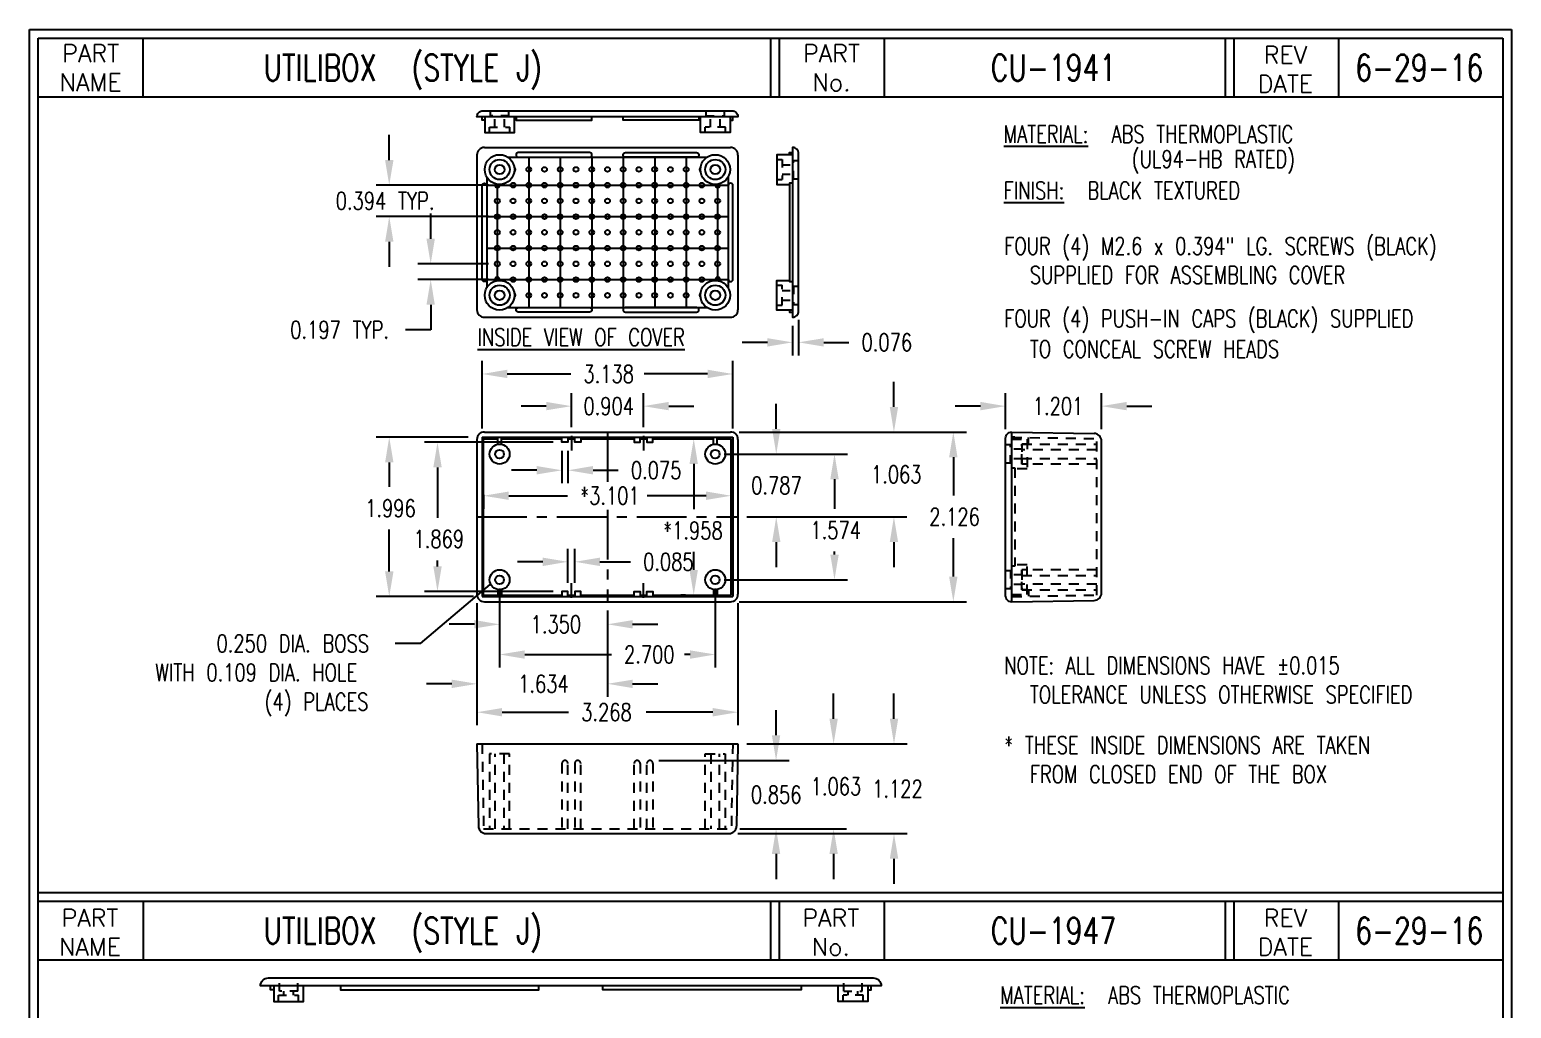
# Model space of a CAD drawing. Extents: x 0 to 18.6, y 0 to 27.4.
# Drawn here: x 0 to 18.55, y 15.15 to 27.41 of the extents above; entities that cross this region are included whole.
import ezdxf
from ezdxf.enums import TextEntityAlignment as Align

# ---------------------------------------------------------------- set-up
doc = ezdxf.new("R2010")
doc.units = 0
doc.header["$LTSCALE"] = 0.5
for name, pattern in [('CENTER', [2, 1.25, -0.25, 0.25, -0.25]), ('HIDDEN', [0.375, 0.25, -0.125]), ('HIDDEN2', [0.1875, 0.125, -0.0625])]:
    doc.linetypes.add(name, pattern=pattern)
doc.layers.get('0').update_dxf_attribs({"linetype": 'CONTINUOUS'})
doc.layers.get('DEFPOINTS').update_dxf_attribs({"linetype": 'CONTINUOUS'})
for name, color, linetype in [('CENTER', 7, 'CENTER'), ('DIM', 7, 'CONTINUOUS'), ('HIDDEN', 7, 'HIDDEN'), ('OBJECT', 7, 'CONTINUOUS'), ('TEXT', 7, 'CONTINUOUS'), ('TITLE', 7, 'CONTINUOUS')]:
    doc.layers.add(name, color=color, linetype=linetype)
doc.styles.get("Standard").update_dxf_attribs({"font": 'txt.shx', "width": 0.75})
doc.styles.add('TXT', font='TXT.shx', dxfattribs={"width": 0.75})
doc.dimstyles.get("Standard").update_dxf_attribs({"dimtxt": 2.5, "dimasz": 2.5, "dimexe": 1.25, "dimexo": 0.625, "dimtad": 1, "dimcen": 2.5, "dimazin": 3, "dimtfac": 1, "dimtmove": 0, "dimatfit": 3})

# ---------------------------------------------------------------- blocks, each defined once
blk = doc.blocks.new('HB')
at = {"layer": 'TITLE'}
for p, q in [((0, 0), (0, 15.66)), ((0, 15.66), (10.6, 15.66)), ((0.062, 15.598), (10.538, 15.598)), ((0.062, 0.062), (0.062, 15.598)), ((0.812, 15.18), (0.812, 15.598)), ((5.3, 15.598), (5.3, 15.18)), ((5.362, 15.598), (5.362, 15.18)), ((6.112, 15.598), (6.112, 15.18)), ((10.538, 15.598), (10.538, 0.062)), ((10.6, 15.66), (10.6, 0)), ((0.062, 15.18), (10.538, 15.18))]:
    blk.add_line(p, q, dxfattribs=at)
at = {"layer": 'TEXT', "style": 'TXT'}
for s, p in [('PART', (0.437, 15.428)), ('PART', (5.737, 15.428)), ('NAME', (0.437, 15.22)), ('No.', (5.737, 15.22))]:
    blk.add_text(s, height=0.125, dxfattribs=at).set_placement(p, align=Align.CENTER)
blk = doc.blocks.new('*D73')
at = {"layer": 'DEFPOINTS', "color": 0}
for p in [(7.766, 18.253), (9.345, 18.253), (8.784, 17.397)]:
    blk.add_point(p, dxfattribs=at)
at = {"layer": 'DIM', "color": 0}
for p, q in [((9.345, 18.568), (9.345, 18.883)), ((7.875, 18.253), (9.508, 18.253)), ((8.893, 17.397), (9.508, 17.397)), ((9.345, 17.082), (9.345, 16.767))]:
    blk.add_line(p, q, dxfattribs=at)
for points in [[(9.292, 18.568), (9.397, 18.568), (9.345, 18.253)], [(9.292, 17.082), (9.397, 17.082), (9.345, 17.397)]]:
    blk.add_solid(points, dxfattribs=at)
at = {"layer": 'OBJECT', "color": 0, "style": 'TXT', "width": 0.75}
blk.add_text('0.856', height=0.2188, dxfattribs=at).set_placement((9.03, 17.715))
blk = doc.blocks.new('*D74')
at = {"layer": 'DEFPOINTS', "color": 0}
for p in [(8.868, 18.46), (10.065, 18.46), (8.784, 17.397)]:
    blk.add_point(p, dxfattribs=at)
at = {"layer": 'DIM', "color": 0}
for p, q in [((10.065, 18.775), (10.065, 19.09)), ((8.977, 18.46), (10.228, 18.46)), ((8.893, 17.397), (10.228, 17.397)), ((10.065, 17.082), (10.065, 16.767))]:
    blk.add_line(p, q, dxfattribs=at)
for points in [[(10.013, 18.775), (10.118, 18.775), (10.065, 18.46)], [(10.013, 17.082), (10.118, 17.082), (10.065, 17.397)]]:
    blk.add_solid(points, dxfattribs=at)
at = {"layer": 'OBJECT', "color": 0, "style": 'TXT', "width": 0.75}
blk.add_text('1.063', height=0.2188, dxfattribs=at).set_placement((9.778, 17.819))
blk = doc.blocks.new('*D75')
at = {"layer": 'DEFPOINTS', "color": 0}
for p in [(8.868, 18.46), (10.821, 18.46), (8.756, 17.338)]:
    blk.add_point(p, dxfattribs=at)
at = {"layer": 'DIM', "color": 0}
for p, q in [((10.821, 18.775), (10.821, 19.09)), ((8.977, 18.46), (10.984, 18.46)), ((8.865, 17.338), (10.984, 17.338)), ((10.821, 17.023), (10.821, 16.708))]:
    blk.add_line(p, q, dxfattribs=at)
for points in [[(10.769, 18.775), (10.874, 18.775), (10.821, 18.46)], [(10.769, 17.023), (10.874, 17.023), (10.821, 17.338)]]:
    blk.add_solid(points, dxfattribs=at)
at = {"layer": 'OBJECT', "color": 0, "style": 'TXT', "width": 0.75}
blk.add_text('1.122', height=0.2188, dxfattribs=at).set_placement((10.548, 17.789))
blk = doc.blocks.new('*D76')
at = {"layer": 'DEFPOINTS', "color": 0}
for p in [(5.884, 20.516), (7.234, 20.24), (5.884, 19.958)]:
    blk.add_point(p, dxfattribs=at)
at = {"layer": 'DIM', "color": 0}
for p, q in [((5.884, 20.407), (5.884, 19.795)), ((7.234, 20.131), (7.234, 19.795)), ((5.569, 19.958), (5.254, 19.958)), ((7.549, 19.958), (7.864, 19.958))]:
    blk.add_line(p, q, dxfattribs=at)
for points in [[(5.569, 20.011), (5.569, 19.906), (5.884, 19.958)], [(7.549, 20.011), (7.549, 19.906), (7.234, 19.958)]]:
    blk.add_solid(points, dxfattribs=at)
at = {"layer": 'OBJECT', "color": 0, "style": 'TXT', "width": 0.75}
blk.add_text('1.350', height=0.2188, dxfattribs=at).set_placement((6.272, 19.849))
blk = doc.blocks.new('*D77')
at = {"layer": 'DEFPOINTS', "color": 0}
for p in [(5.884, 20.516), (8.584, 20.516), (8.584, 19.58)]:
    blk.add_point(p, dxfattribs=at)
at = {"layer": 'DIM', "color": 0}
for p, q in [((5.884, 20.407), (5.884, 19.417)), ((8.584, 20.407), (8.584, 19.417)), ((6.199, 19.58), (7.283, 19.58)), ((8.269, 19.58), (8.2, 19.58))]:
    blk.add_line(p, q, dxfattribs=at)
for points in [[(6.199, 19.632), (6.199, 19.527), (5.884, 19.58)], [(8.269, 19.632), (8.269, 19.527), (8.584, 19.58)]]:
    blk.add_solid(points, dxfattribs=at)
at = {"layer": 'OBJECT', "color": 0, "style": 'TXT', "width": 0.75}
blk.add_text('2.700', height=0.2188, dxfattribs=at).set_placement((7.441, 19.47))
blk = doc.blocks.new('*D78')
at = {"layer": 'DEFPOINTS', "color": 0}
for p in [(5.6, 20.334), (7.234, 20.24), (5.6, 19.213)]:
    blk.add_point(p, dxfattribs=at)
at = {"layer": 'DIM', "color": 0}
for p, q in [((5.6, 20.225), (5.6, 19.05)), ((7.234, 20.131), (7.234, 19.05)), ((5.285, 19.213), (4.97, 19.213)), ((7.549, 19.213), (7.864, 19.213))]:
    blk.add_line(p, q, dxfattribs=at)
for points in [[(5.285, 19.265), (5.285, 19.16), (5.6, 19.213)], [(7.549, 19.265), (7.549, 19.16), (7.234, 19.213)]]:
    blk.add_solid(points, dxfattribs=at)
at = {"layer": 'OBJECT', "color": 0, "style": 'TXT', "width": 0.75}
blk.add_text('1.634', height=0.2188, dxfattribs=at).set_placement((6.116, 19.103))
blk = doc.blocks.new('*D79')
at = {"layer": 'DEFPOINTS', "color": 0}
for p in [(5.6, 20.334), (8.868, 20.334), (8.868, 18.857)]:
    blk.add_point(p, dxfattribs=at)
at = {"layer": 'DIM', "color": 0}
for p, q in [((5.6, 20.225), (5.6, 18.694)), ((8.868, 20.225), (8.868, 18.694)), ((5.915, 18.857), (6.748, 18.857)), ((8.553, 18.857), (7.719, 18.857))]:
    blk.add_line(p, q, dxfattribs=at)
for points in [[(5.915, 18.91), (5.915, 18.805), (5.6, 18.857)], [(8.553, 18.91), (8.553, 18.805), (8.868, 18.857)]]:
    blk.add_solid(points, dxfattribs=at)
at = {"layer": 'OBJECT', "color": 0, "style": 'TXT', "width": 0.75}
blk.add_text('3.268', height=0.2188, dxfattribs=at).set_placement((6.905, 18.748))
blk = doc.blocks.new('*D80')
at = {"layer": 'DEFPOINTS', "color": 0}
for p in [(8.584, 22.09), (9.347, 22.09), (8.868, 21.303)]:
    blk.add_point(p, dxfattribs=at)
at = {"layer": 'DIM', "color": 0}
for p, q in [((9.347, 22.405), (9.347, 22.72)), ((8.693, 22.09), (9.51, 22.09)), ((8.977, 21.303), (9.51, 21.303)), ((9.347, 20.988), (9.347, 20.673))]:
    blk.add_line(p, q, dxfattribs=at)
for points in [[(9.295, 22.405), (9.4, 22.405), (9.347, 22.09)], [(9.295, 20.988), (9.4, 20.988), (9.347, 21.303)]]:
    blk.add_solid(points, dxfattribs=at)
at = {"layer": 'OBJECT', "color": 0, "style": 'TXT', "width": 0.75}
blk.add_text('0.787', height=0.2188, dxfattribs=at).set_placement((9.033, 21.588))
blk = doc.blocks.new('*D81')
at = {"layer": 'DEFPOINTS', "color": 0}
for p in [(8.584, 22.09), (8.584, 20.516), (10.076, 20.516)]:
    blk.add_point(p, dxfattribs=at)
at = {"layer": 'DIM', "color": 0}
for p, q in [((8.693, 22.09), (10.239, 22.09)), ((10.076, 21.775), (10.076, 21.404)), ((10.076, 20.831), (10.076, 20.87)), ((8.693, 20.516), (10.239, 20.516))]:
    blk.add_line(p, q, dxfattribs=at)
for points in [[(10.024, 21.775), (10.129, 21.775), (10.076, 22.09)], [(10.024, 20.831), (10.129, 20.831), (10.076, 20.516)]]:
    blk.add_solid(points, dxfattribs=at)
at = {"layer": 'OBJECT', "color": 0, "style": 'TXT', "width": 0.75}
blk.add_text('1.574', height=0.2188, dxfattribs=at).set_placement((9.775, 21.028))
blk = doc.blocks.new('*D82')
at = {"layer": 'DEFPOINTS', "color": 0}
for p in [(8.774, 22.366), (10.82, 22.366), (8.868, 21.303)]:
    blk.add_point(p, dxfattribs=at)
at = {"layer": 'DIM', "color": 0}
for p, q in [((10.82, 22.681), (10.82, 22.996)), ((8.883, 22.366), (10.983, 22.366)), ((8.977, 21.303), (10.983, 21.303)), ((10.82, 20.988), (10.82, 20.673))]:
    blk.add_line(p, q, dxfattribs=at)
for points in [[(10.768, 22.681), (10.873, 22.681), (10.82, 22.366)], [(10.768, 20.988), (10.873, 20.988), (10.82, 21.303)]]:
    blk.add_solid(points, dxfattribs=at)
at = {"layer": 'OBJECT', "color": 0, "style": 'TXT', "width": 0.75}
blk.add_text('1.063', height=0.2188, dxfattribs=at).set_placement((10.533, 21.726))
blk = doc.blocks.new('*D83')
at = {"layer": 'DEFPOINTS', "color": 0}
for p in [(8.774, 22.366), (11.564, 22.366), (8.774, 20.24)]:
    blk.add_point(p, dxfattribs=at)
at = {"layer": 'DIM', "color": 0}
for p, q in [((8.883, 22.366), (11.727, 22.366)), ((11.564, 22.051), (11.564, 21.57)), ((11.564, 20.555), (11.564, 21.037)), ((8.883, 20.24), (11.727, 20.24))]:
    blk.add_line(p, q, dxfattribs=at)
for points in [[(11.511, 22.051), (11.616, 22.051), (11.564, 22.366)], [(11.511, 20.555), (11.616, 20.555), (11.564, 20.24)]]:
    blk.add_solid(points, dxfattribs=at)
at = {"layer": 'OBJECT', "color": 0, "style": 'TXT', "width": 0.75}
blk.add_text('2.126', height=0.2188, dxfattribs=at).set_placement((11.263, 21.194))
blk = doc.blocks.new('*D84')
at = {"layer": 'DEFPOINTS', "color": 0}
for p in [(6.664, 22.238), (5.106, 20.369), (6.664, 20.369)]:
    blk.add_point(p, dxfattribs=at)
at = {"layer": 'DIM', "color": 0}
for p, q in [((6.555, 22.238), (4.944, 22.238)), ((5.106, 21.923), (5.106, 21.293)), ((5.106, 20.684), (5.106, 20.759)), ((6.555, 20.369), (4.944, 20.369))]:
    blk.add_line(p, q, dxfattribs=at)
for points in [[(5.054, 21.923), (5.159, 21.923), (5.106, 22.238)], [(5.054, 20.684), (5.159, 20.684), (5.106, 20.369)]]:
    blk.add_solid(points, dxfattribs=at)
at = {"layer": 'OBJECT', "color": 0, "style": 'TXT', "width": 0.75}
blk.add_text('1.869', height=0.2188, dxfattribs=at).set_placement((4.806, 20.917))
blk = doc.blocks.new('*D85')
at = {"layer": 'DEFPOINTS', "color": 0}
for p in [(5.6, 22.301), (4.502, 20.305), (5.665, 20.305)]:
    blk.add_point(p, dxfattribs=at)
at = {"layer": 'DIM', "color": 0}
for p, q in [((5.49, 22.301), (4.339, 22.301)), ((4.502, 21.986), (4.502, 21.679)), ((4.502, 20.62), (4.502, 21.145)), ((5.555, 20.305), (4.339, 20.305))]:
    blk.add_line(p, q, dxfattribs=at)
for points in [[(4.45, 21.986), (4.555, 21.986), (4.502, 22.301)], [(4.45, 20.62), (4.555, 20.62), (4.502, 20.305)]]:
    blk.add_solid(points, dxfattribs=at)
at = {"layer": 'OBJECT', "color": 0, "style": 'TXT', "width": 0.75}
blk.add_text('1.996', height=0.2188, dxfattribs=at).set_placement((4.201, 21.302))
blk = doc.blocks.new('*D86')
at = {"layer": 'DEFPOINTS', "color": 0}
for p in [(5.855, 25.457), (4.502, 25.063), (5.855, 25.063)]:
    blk.add_point(p, dxfattribs=at)
at = {"layer": 'DIM', "color": 0}
for p, q in [((4.502, 25.772), (4.502, 26.087)), ((5.745, 25.457), (4.339, 25.457)), ((5.745, 25.063), (4.339, 25.063)), ((4.502, 24.748), (4.502, 24.433))]:
    blk.add_line(p, q, dxfattribs=at)
for points in [[(4.45, 25.772), (4.555, 25.772), (4.502, 25.457)], [(4.45, 24.748), (4.555, 24.748), (4.502, 25.063)]]:
    blk.add_solid(points, dxfattribs=at)
at = {"layer": 'OBJECT', "color": 0, "style": 'TXT', "width": 0.75}
blk.add_text('0.394 TYP.', height=0.2188, dxfattribs=at).set_placement((3.832, 25.151))
blk = doc.blocks.new('*D87')
at = {"layer": 'DEFPOINTS', "color": 0}
for p in [(6.782, 22.69), (6.782, 22.318), (7.686, 22.318)]:
    blk.add_point(p, dxfattribs=at)
at = {"layer": 'DIM', "color": 0}
for p, q in [((6.782, 22.427), (6.782, 22.853)), ((7.686, 22.427), (7.686, 22.853)), ((6.467, 22.69), (6.152, 22.69)), ((8.001, 22.69), (8.316, 22.69))]:
    blk.add_line(p, q, dxfattribs=at)
for points in [[(6.467, 22.743), (6.467, 22.638), (6.782, 22.69)], [(8.001, 22.743), (8.001, 22.638), (7.686, 22.69)]]:
    blk.add_solid(points, dxfattribs=at)
at = {"layer": 'OBJECT', "color": 0, "style": 'TXT', "width": 0.75}
blk.add_text('0.904', height=0.2188, dxfattribs=at).set_placement((6.933, 22.581))
blk = doc.blocks.new('*D88')
at = {"layer": 'DEFPOINTS', "color": 0}
for p in [(5.855, 24.472), (5.021, 24.275), (5.855, 24.275)]:
    blk.add_point(p, dxfattribs=at)
at = {"layer": 'DIM', "color": 0}
for p, q in [((5.021, 24.787), (5.021, 25.102)), ((5.745, 24.472), (4.858, 24.472)), ((5.745, 24.275), (4.858, 24.275)), ((5.021, 23.96), (5.021, 23.645)), ((5.021, 23.645), (4.706, 23.645))]:
    blk.add_line(p, q, dxfattribs=at)
for points in [[(4.968, 24.787), (5.073, 24.787), (5.021, 24.472)], [(4.968, 23.96), (5.073, 23.96), (5.021, 24.275)]]:
    blk.add_solid(points, dxfattribs=at)
at = {"layer": 'OBJECT', "color": 0, "style": 'TXT', "width": 0.75}
blk.add_text('0.197 TYP.', height=0.2188, dxfattribs=at).set_placement((3.263, 23.536))
blk = doc.blocks.new('*D89')
at = {"layer": 'DEFPOINTS', "color": 0}
for p in [(9.551, 23.803), (9.627, 23.879), (9.627, 23.489)]:
    blk.add_point(p, dxfattribs=at)
at = {"layer": 'DIM', "color": 0}
for p, q in [((9.627, 23.77), (9.627, 23.326)), ((9.551, 23.694), (9.551, 23.326)), ((9.236, 23.489), (8.921, 23.489)), ((9.942, 23.489), (10.257, 23.489))]:
    blk.add_line(p, q, dxfattribs=at)
for points in [[(9.236, 23.541), (9.236, 23.436), (9.551, 23.489)], [(9.942, 23.541), (9.942, 23.436), (9.627, 23.489)]]:
    blk.add_solid(points, dxfattribs=at)
at = {"layer": 'OBJECT', "color": 0, "style": 'TXT', "width": 0.75}
blk.add_text('0.076', height=0.2188, dxfattribs=at).set_placement((10.415, 23.379))
blk = doc.blocks.new('*U51')
at = {"layer": 'OBJECT', "style": 'TXT', "width": 0.75}
for s, height, p in [('0.250 DIA. BOSS', 0.21875, (2.34, 19.609)), ('WITH 0.109 DIA. HOLE', 0.21875, (1.574, 19.245)), ('(4) PLACES', 0.2188, (2.942, 18.88))]:
    blk.add_text(s, height=height, dxfattribs=at).set_placement(p)
blk = doc.blocks.new('*D90')
at = {"layer": 'DEFPOINTS', "color": 0}
for p in [(6.824, 20.741), (6.739, 20.369), (6.824, 20.369)]:
    blk.add_point(p, dxfattribs=at)
at = {"layer": 'DIM', "color": 0}
for p, q in [((6.739, 20.478), (6.739, 20.903)), ((6.824, 20.478), (6.824, 20.903)), ((6.424, 20.741), (6.109, 20.741)), ((7.139, 20.741), (7.522, 20.741))]:
    blk.add_line(p, q, dxfattribs=at)
for points in [[(6.424, 20.793), (6.424, 20.688), (6.739, 20.741)], [(7.139, 20.793), (7.139, 20.688), (6.824, 20.741)]]:
    blk.add_solid(points, dxfattribs=at)
at = {"layer": 'OBJECT', "color": 0, "style": 'TXT', "width": 0.75}
blk.add_text('0.085', height=0.2188, dxfattribs=at).set_placement((7.68, 20.631))
blk = doc.blocks.new('*D91')
at = {"layer": 'DEFPOINTS', "color": 0}
for p in [(6.664, 22.238), (6.739, 22.238), (6.739, 21.887)]:
    blk.add_point(p, dxfattribs=at)
at = {"layer": 'DIM', "color": 0}
for p, q in [((6.664, 22.129), (6.664, 21.725)), ((6.739, 22.129), (6.739, 21.725)), ((6.349, 21.887), (6.034, 21.887)), ((7.054, 21.887), (7.369, 21.887))]:
    blk.add_line(p, q, dxfattribs=at)
for points in [[(6.349, 21.94), (6.349, 21.835), (6.664, 21.887)], [(7.054, 21.94), (7.054, 21.835), (6.739, 21.887)]]:
    blk.add_solid(points, dxfattribs=at)
at = {"layer": 'OBJECT', "color": 0, "style": 'TXT', "width": 0.75}
blk.add_text('0.075', height=0.2188, dxfattribs=at).set_placement((7.527, 21.778))
blk = doc.blocks.new('*D94')
at = {"layer": 'DEFPOINTS', "color": 0}
for p in [(8.803, 23.093), (5.665, 22.301), (8.803, 22.301)]:
    blk.add_point(p, dxfattribs=at)
at = {"layer": 'DIM', "color": 0}
for p, q in [((5.665, 22.411), (5.665, 23.256)), ((8.803, 22.411), (8.803, 23.256)), ((5.98, 23.093), (6.775, 23.093)), ((8.488, 23.093), (7.692, 23.093))]:
    blk.add_line(p, q, dxfattribs=at)
for points in [[(5.98, 23.146), (5.98, 23.041), (5.665, 23.093)], [(8.488, 23.146), (8.488, 23.041), (8.803, 23.093)]]:
    blk.add_solid(points, dxfattribs=at)
at = {"layer": 'OBJECT', "color": 0, "style": 'TXT', "width": 0.75}
blk.add_text('3.138', height=0.2188, dxfattribs=at).set_placement((6.933, 22.984))
blk = doc.blocks.new('*D96')
at = {"layer": 'DEFPOINTS', "color": 0}
for p in [(8.318, 22.282), (8.314, 20.324), (8.318, 20.324)]:
    blk.add_point(p, dxfattribs=at)
at = {"layer": 'DIM', "color": 0}
for p, q in [((8.209, 22.282), (8.151, 22.282)), ((8.314, 21.967), (8.314, 21.4)), ((8.314, 20.639), (8.314, 20.867)), ((8.209, 20.324), (8.151, 20.324))]:
    blk.add_line(p, q, dxfattribs=at)
for points in [[(8.261, 21.967), (8.366, 21.967), (8.314, 22.282)], [(8.261, 20.639), (8.366, 20.639), (8.314, 20.324)]]:
    blk.add_solid(points, dxfattribs=at)
at = {"layer": 'OBJECT', "color": 0, "style": 'TXT', "width": 0.75}
blk.add_text('*1.958', height=0.2188, dxfattribs=at).set_placement((7.931, 21.024))
blk = doc.blocks.new('*D97')
at = {"layer": 'DEFPOINTS', "color": 0}
for p in [(5.683, 21.687), (8.784, 21.687), (8.784, 21.568)]:
    blk.add_point(p, dxfattribs=at)
at = {"layer": 'DIM', "color": 0}
for p, q in [((5.683, 21.578), (5.683, 21.405)), ((5.998, 21.568), (6.734, 21.568)), ((8.469, 21.568), (7.733, 21.568)), ((8.784, 21.578), (8.784, 21.405))]:
    blk.add_line(p, q, dxfattribs=at)
for points in [[(5.998, 21.621), (5.998, 21.516), (5.683, 21.568)], [(8.469, 21.621), (8.469, 21.516), (8.784, 21.568)]]:
    blk.add_solid(points, dxfattribs=at)
at = {"layer": 'OBJECT', "color": 0, "style": 'TXT', "width": 0.75}
blk.add_text('*3.101', height=0.2188, dxfattribs=at).set_placement((6.892, 21.459))
blk = doc.blocks.new('*D100')
at = {"layer": 'DEFPOINTS', "color": 0}
for p in [(13.419, 22.69), (12.218, 22.29), (13.419, 22.29)]:
    blk.add_point(p, dxfattribs=at)
at = {"layer": 'DIM', "color": 0}
for p, q in [((12.218, 22.4), (12.218, 22.853)), ((13.419, 22.4), (13.419, 22.853)), ((11.903, 22.69), (11.588, 22.69)), ((13.734, 22.69), (14.049, 22.69))]:
    blk.add_line(p, q, dxfattribs=at)
for points in [[(11.903, 22.743), (11.903, 22.638), (12.218, 22.69)], [(13.734, 22.743), (13.734, 22.638), (13.419, 22.69)]]:
    blk.add_solid(points, dxfattribs=at)
at = {"layer": 'OBJECT', "color": 0, "style": 'TXT', "width": 0.75}
blk.add_text('1.201', height=0.2188, dxfattribs=at).set_placement((12.559, 22.581))

msp = doc.modelspace()

# ---------------------------------------------------------------- linework, layer by layer
msp.add_polyline3d([(5.76, 20.456, 0), (4.891, 19.719, 0), (4.576, 19.719, 0)])
at = {"layer": 'CENTER'}
for p, q in [((6.782, 22.318), (6.782, 22.133)), ((7.234, 22.366), (7.234, 21.734)), ((7.686, 22.318), (7.686, 22.133)), ((7.234, 21.393), (7.234, 20.24)), ((5.6, 21.303), (8.868, 21.303)), ((6.782, 20.289), (6.782, 20.474)), ((7.686, 20.289), (7.686, 20.474))]:
    msp.add_line(p, q, dxfattribs=at)
at = {"layer": 'HIDDEN', "linetype": 'HIDDEN2'}
for p, q in [((5.769, 26.327), (5.769, 26.389)), ((5.999, 26.327), (5.999, 26.389)), ((8.469, 26.327), (8.469, 26.389)), ((8.699, 26.327), (8.699, 26.389)), ((5.758, 26.185), (6.01, 26.185)), ((5.758, 26.118), (5.758, 26.185)), ((5.999, 26.327), (5.769, 26.327)), ((5.824, 26.185), (5.824, 26.327)), ((5.944, 26.185), (5.944, 26.327)), ((6.01, 26.118), (6.01, 26.185)), ((8.458, 26.118), (8.458, 26.185)), ((8.71, 26.185), (8.458, 26.185)), ((8.469, 26.327), (8.699, 26.327)), ((8.524, 26.185), (8.524, 26.327)), ((8.644, 26.185), (8.644, 26.327)), ((8.71, 26.118), (8.71, 26.185)), ((9.356, 25.779), (9.423, 25.779)), ((9.423, 25.779), (9.423, 25.527)), ((9.423, 25.713), (9.565, 25.713)), ((9.565, 25.768), (9.627, 25.768)), ((9.565, 25.538), (9.565, 25.768)), ((9.356, 25.527), (9.423, 25.527)), ((9.423, 25.593), (9.565, 25.593)), ((9.565, 25.538), (9.627, 25.538)), ((9.356, 24.205), (9.423, 24.205)), ((9.423, 23.953), (9.423, 24.205)), ((9.423, 24.139), (9.565, 24.139)), ((9.565, 24.194), (9.565, 23.964)), ((9.565, 24.194), (9.627, 24.194)), ((9.356, 23.953), (9.423, 23.953)), ((9.423, 24.019), (9.565, 24.019)), ((9.565, 23.964), (9.627, 23.964)), ((12.28, 22.205), (12.218, 22.205)), ((12.28, 21.975), (12.28, 22.205)), ((12.422, 22.15), (12.28, 22.15)), ((12.422, 22.216), (12.422, 21.964)), ((12.489, 22.216), (12.422, 22.216)), ((12.28, 21.975), (12.218, 21.975)), ((12.422, 22.03), (12.28, 22.03)), ((12.489, 21.964), (12.422, 21.964)), ((12.218, 20.631), (12.28, 20.631)), ((12.28, 20.631), (12.28, 20.401)), ((12.422, 20.39), (12.422, 20.642)), ((12.489, 20.642), (12.422, 20.642)), ((12.422, 20.576), (12.28, 20.576)), ((12.422, 20.456), (12.28, 20.456)), ((12.28, 20.401), (12.218, 20.401)), ((12.489, 20.39), (12.422, 20.39)), ((3.127, 15.365), (3.127, 15.53)), ((3.357, 15.365), (3.357, 15.53)), ((10.194, 15.365), (10.194, 15.53)), ((10.424, 15.365), (10.424, 15.53)), ((3.116, 15.315), (3.368, 15.315)), ((3.116, 15.235), (3.116, 15.315)), ((3.357, 15.365), (3.127, 15.365)), ((3.182, 15.315), (3.182, 15.365)), ((3.302, 15.315), (3.302, 15.365)), ((3.368, 15.235), (3.368, 15.315)), ((10.435, 15.315), (10.183, 15.315)), ((10.183, 15.235), (10.183, 15.315)), ((10.194, 15.365), (10.424, 15.365)), ((10.249, 15.315), (10.249, 15.365)), ((10.369, 15.315), (10.369, 15.365)), ((10.435, 15.235), (10.435, 15.315))]:
    msp.add_line(p, q, dxfattribs=at)
at = {"layer": 'HIDDEN'}
for p, q in [((12.297, 22.301), (13.36, 22.283)), ((12.507, 22.215), (12.507, 22.298)), ((13.36, 20.324), (13.36, 22.283)), ((13.36, 22.145), (12.422, 22.145)), ((12.422, 22.036), (13.36, 22.036)), ((12.422, 20.571), (13.36, 20.571)), ((13.36, 20.462), (12.422, 20.462)), ((12.297, 20.305), (13.36, 20.324)), ((12.507, 20.391), (12.507, 20.309)), ((5.665, 18.46), (5.683, 17.397)), ((8.803, 18.46), (8.784, 17.397)), ((5.829, 17.397), (5.829, 18.335)), ((5.938, 18.335), (5.938, 17.397)), ((8.529, 18.335), (8.529, 17.397)), ((8.638, 17.397), (8.638, 18.335)), ((5.683, 17.397), (8.784, 17.397))]:
    msp.add_line(p, q, dxfattribs=at)
for points in [[(12.334, 22.276), (12.334, 22.302), (12.294, 22.302)], [(12.294, 22.276), (12.489, 22.276), (12.489, 21.904), (12.334, 21.904)], [(13.36, 21.965), (12.422, 21.965), (12.422, 22.215), (13.36, 22.215)], [(12.294, 21.919), (12.334, 21.919), (12.334, 20.687), (12.294, 20.687)], [(12.294, 20.33), (12.489, 20.33), (12.489, 20.702), (12.334, 20.702)], [(13.36, 20.641), (12.422, 20.641), (12.422, 20.391), (13.36, 20.391)], [(12.334, 20.33), (12.334, 20.304), (12.294, 20.304)], [(6.009, 17.397), (6.009, 18.335), (5.759, 18.335), (5.759, 17.397)], [(8.459, 17.397), (8.459, 18.335), (8.709, 18.335), (8.709, 17.397)]]:
    msp.add_lwpolyline(points, dxfattribs=at)
for points in [[(6.739, 17.397), (6.739, 18.215, 1), (6.664, 18.215), (6.664, 17.397)], [(6.899, 17.397), (6.899, 18.215, 1), (6.824, 18.215), (6.824, 17.397)], [(7.568, 17.397), (7.568, 18.215, -1), (7.643, 18.215), (7.643, 17.397)], [(7.728, 17.397), (7.728, 18.215, -1), (7.803, 18.215), (7.803, 17.397)]]:
    msp.add_lwpolyline(points, format="xyb", dxfattribs=at)
at = {"layer": 'OBJECT'}
for p, q in [((5.6, 25.835), (5.6, 23.897)), ((5.694, 25.929), (8.774, 25.929)), ((5.988, 25.807), (8.479, 25.807)), ((6.249, 25.807), (6.249, 23.925)), ((6.643, 25.807), (6.643, 23.925)), ((7.037, 25.807), (7.037, 23.925)), ((7.431, 25.807), (7.431, 23.925)), ((7.825, 25.807), (7.825, 23.925)), ((8.219, 25.807), (8.219, 23.925)), ((8.868, 25.835), (8.868, 23.897)), ((5.722, 25.562), (5.722, 24.17)), ((5.722, 25.457), (8.746, 25.457)), ((5.855, 25.469), (5.855, 24.263)), ((8.613, 25.469), (8.613, 24.263)), ((8.746, 25.562), (8.746, 24.17)), ((5.722, 25.063), (8.746, 25.063)), ((5.722, 24.669), (8.746, 24.669)), ((5.722, 24.275), (8.746, 24.275)), ((5.694, 23.803), (8.774, 23.803)), ((5.988, 23.925), (8.479, 23.925)), ((5.6, 22.272), (5.6, 20.334)), ((5.665, 22.301), (5.665, 20.305)), ((5.665, 22.301), (8.803, 22.301)), ((5.683, 20.324), (5.683, 22.282)), ((5.683, 22.282), (5.86, 22.282)), ((5.694, 22.366), (8.774, 22.366)), ((5.86, 22.213), (5.86, 22.301)), ((5.907, 22.213), (5.907, 22.301)), ((5.907, 22.282), (6.664, 22.282)), ((6.739, 22.282), (6.824, 22.282)), ((6.899, 22.282), (7.568, 22.282)), ((7.643, 22.282), (7.728, 22.282)), ((7.803, 22.282), (8.56, 22.282)), ((8.56, 22.213), (8.56, 22.301)), ((8.607, 22.213), (8.607, 22.301)), ((8.607, 22.282), (8.784, 22.282)), ((8.784, 20.324), (8.784, 22.282)), ((8.803, 22.301), (8.803, 20.305)), ((8.868, 22.272), (8.868, 20.334)), ((12.297, 22.366), (13.327, 22.348)), ((12.297, 20.24), (12.297, 22.366)), ((13.419, 20.352), (13.419, 22.254)), ((5.665, 20.305), (8.803, 20.305)), ((5.683, 20.324), (5.86, 20.324)), ((5.694, 20.24), (8.774, 20.24)), ((5.86, 20.394), (5.86, 20.305)), ((5.907, 20.394), (5.907, 20.305)), ((5.907, 20.324), (6.664, 20.324)), ((6.739, 20.324), (6.824, 20.324)), ((6.899, 20.324), (7.568, 20.324)), ((7.643, 20.324), (7.728, 20.324)), ((7.803, 20.324), (8.56, 20.324)), ((8.56, 20.394), (8.56, 20.305)), ((8.607, 20.394), (8.607, 20.305)), ((8.607, 20.324), (8.784, 20.324)), ((12.297, 20.24), (13.327, 20.258)), ((5.6, 18.46), (8.868, 18.46)), ((5.6, 18.46), (5.618, 17.43)), ((8.868, 18.46), (8.85, 17.43)), ((5.712, 17.338), (8.756, 17.338))]:
    msp.add_line(p, q, dxfattribs=at)
for points in [[(8.792, 26.389, -0.414214), (8.868, 26.313), (5.6, 26.313, -0.414214), (5.676, 26.389)], [(6.118, 25.807), (7.01, 25.807, 1), (7.01, 25.865), (6.118, 25.865, 1)], [(8.35, 25.807), (7.458, 25.807, -1), (7.458, 25.865), (8.35, 25.865, -1)], [(9.627, 25.853, 0.414214), (9.551, 25.929), (9.551, 23.803, 0.414214), (9.627, 23.879)], [(5.664, 24.279), (5.664, 25.453, -1), (5.722, 25.453), (5.722, 24.279, -1)], [(8.804, 24.279), (8.804, 25.453, 1), (8.746, 25.453), (8.746, 24.279, 1)], [(6.118, 23.925), (7.01, 23.925, -1), (7.01, 23.867), (6.118, 23.867, -1)], [(8.35, 23.925), (7.458, 23.925, 1), (7.458, 23.867), (8.35, 23.867, 1)], [(12.218, 22.29, -0.414214), (12.294, 22.366), (12.294, 20.24, -0.414214), (12.218, 20.316)], [(10.561, 15.53, -0.414214), (10.661, 15.43), (2.889, 15.43, -0.414214), (2.989, 15.53)]]:
    msp.add_lwpolyline(points, format="xyb", close=True, dxfattribs=at)
for points in [[(5.698, 26.273), (5.664, 26.273), (5.664, 26.313)], [(5.698, 26.313), (5.698, 26.118), (6.07, 26.118), (6.07, 26.313)], [(6.089, 26.313), (6.089, 26.273), (7.039, 26.273), (7.039, 26.313)], [(8.379, 26.313), (8.379, 26.273), (7.429, 26.273), (7.429, 26.313)], [(8.77, 26.313), (8.77, 26.118), (8.398, 26.118), (8.398, 26.313)], [(8.77, 26.273), (8.804, 26.273), (8.804, 26.313)], [(9.551, 25.839), (9.356, 25.839), (9.356, 25.467), (9.511, 25.467)], [(9.511, 25.839), (9.511, 25.865), (9.551, 25.865)], [(9.551, 25.482), (9.511, 25.482), (9.511, 24.25), (9.551, 24.25)], [(9.551, 23.893), (9.356, 23.893), (9.356, 24.265), (9.511, 24.265)], [(9.511, 23.893), (9.511, 23.867), (9.551, 23.867)], [(6.739, 22.301), (6.739, 22.238), (6.664, 22.238), (6.664, 22.301)], [(6.899, 22.301), (6.899, 22.238), (6.824, 22.238), (6.824, 22.301)], [(7.568, 22.301), (7.568, 22.238), (7.643, 22.238), (7.643, 22.301)], [(7.728, 22.301), (7.728, 22.238), (7.803, 22.238), (7.803, 22.301)], [(6.739, 20.305), (6.739, 20.369), (6.664, 20.369), (6.664, 20.305)], [(6.899, 20.305), (6.899, 20.369), (6.824, 20.369), (6.824, 20.305)], [(7.568, 20.305), (7.568, 20.369), (7.643, 20.369), (7.643, 20.305)], [(7.728, 20.305), (7.728, 20.369), (7.803, 20.369), (7.803, 20.305)], [(3.056, 15.383), (3.014, 15.383), (3.014, 15.43)], [(3.056, 15.43), (3.056, 15.235), (3.428, 15.235), (3.428, 15.43)], [(3.893, 15.43), (3.893, 15.383), (6.374, 15.383), (6.374, 15.43)], [(9.657, 15.43), (9.657, 15.383), (7.176, 15.383), (7.176, 15.43)], [(10.495, 15.43), (10.495, 15.235), (10.123, 15.235), (10.123, 15.43)], [(10.495, 15.383), (10.536, 15.383), (10.536, 15.43)]]:
    msp.add_lwpolyline(points, dxfattribs=at)
for centre, radius in [((5.884, 25.653), 0.186), ((8.584, 25.653), 0.186), ((5.884, 25.653), 0.126), ((5.884, 25.653), 0.06), ((6.249, 25.654), 0.03), ((6.446, 25.654), 0.03), ((6.643, 25.654), 0.03), ((6.84, 25.654), 0.03), ((7.037, 25.654), 0.03), ((7.234, 25.654), 0.03), ((7.431, 25.654), 0.03), ((7.628, 25.654), 0.03), ((7.825, 25.654), 0.03), ((8.022, 25.654), 0.03), ((8.219, 25.654), 0.03), ((8.584, 25.653), 0.126), ((8.584, 25.653), 0.06), ((6.052, 25.457), 0.03), ((6.249, 25.457), 0.03), ((6.446, 25.457), 0.03), ((6.643, 25.457), 0.03), ((6.84, 25.457), 0.03), ((7.037, 25.457), 0.03), ((7.234, 25.457), 0.03), ((7.431, 25.457), 0.03), ((7.628, 25.457), 0.03), ((7.825, 25.457), 0.03), ((8.022, 25.457), 0.03), ((8.219, 25.457), 0.03), ((8.416, 25.457), 0.03), ((5.855, 25.26), 0.03), ((6.052, 25.26), 0.03), ((6.249, 25.26), 0.03), ((6.446, 25.26), 0.03), ((6.643, 25.26), 0.03), ((6.84, 25.26), 0.03), ((7.037, 25.26), 0.03), ((7.234, 25.26), 0.03), ((7.431, 25.26), 0.03), ((7.628, 25.26), 0.03), ((7.825, 25.26), 0.03), ((8.022, 25.26), 0.03), ((8.219, 25.26), 0.03), ((8.416, 25.26), 0.03), ((8.613, 25.26), 0.03), ((5.855, 25.063), 0.03), ((6.052, 25.063), 0.03), ((6.249, 25.063), 0.03), ((6.446, 25.063), 0.03), ((6.643, 25.063), 0.03), ((6.84, 25.063), 0.03), ((7.037, 25.063), 0.03), ((7.234, 25.063), 0.03), ((7.431, 25.063), 0.03), ((7.628, 25.063), 0.03), ((7.825, 25.063), 0.03), ((8.022, 25.063), 0.03), ((8.219, 25.063), 0.03), ((8.416, 25.063), 0.03), ((8.613, 25.063), 0.03), ((5.855, 24.866), 0.03), ((6.052, 24.866), 0.03), ((6.249, 24.866), 0.03), ((6.446, 24.866), 0.03), ((6.643, 24.866), 0.03), ((6.84, 24.866), 0.03), ((7.037, 24.866), 0.03), ((7.234, 24.866), 0.03), ((7.431, 24.866), 0.03), ((7.628, 24.866), 0.03), ((7.825, 24.866), 0.03), ((8.022, 24.866), 0.03), ((8.219, 24.866), 0.03), ((8.416, 24.866), 0.03), ((8.613, 24.866), 0.03), ((5.855, 24.669), 0.03), ((6.052, 24.669), 0.03), ((6.249, 24.669), 0.03), ((6.446, 24.669), 0.03), ((6.643, 24.669), 0.03), ((6.84, 24.669), 0.03), ((7.037, 24.669), 0.03), ((7.234, 24.669), 0.03), ((7.431, 24.669), 0.03), ((7.628, 24.669), 0.03), ((7.825, 24.669), 0.03), ((8.022, 24.669), 0.03), ((8.219, 24.669), 0.03), ((8.416, 24.669), 0.03), ((8.613, 24.669), 0.03), ((5.855, 24.472), 0.03), ((6.052, 24.472), 0.03), ((6.249, 24.472), 0.03), ((6.446, 24.472), 0.03), ((6.643, 24.472), 0.03), ((6.84, 24.472), 0.03), ((7.037, 24.472), 0.03), ((7.234, 24.472), 0.03), ((7.431, 24.472), 0.03), ((7.628, 24.472), 0.03), ((7.825, 24.472), 0.03), ((8.022, 24.472), 0.03), ((8.219, 24.472), 0.03), ((8.416, 24.472), 0.03), ((8.613, 24.472), 0.03), ((6.052, 24.275), 0.03), ((6.249, 24.275), 0.03), ((6.446, 24.275), 0.03), ((6.643, 24.275), 0.03), ((6.84, 24.275), 0.03), ((7.037, 24.275), 0.03), ((7.234, 24.275), 0.03), ((7.431, 24.275), 0.03), ((7.628, 24.275), 0.03), ((7.825, 24.275), 0.03), ((8.022, 24.275), 0.03), ((8.219, 24.275), 0.03), ((8.416, 24.275), 0.03), ((5.884, 24.079), 0.186), ((5.884, 24.079), 0.126), ((5.884, 24.079), 0.06), ((8.584, 24.079), 0.186), ((8.584, 24.079), 0.126), ((8.584, 24.079), 0.06), ((6.249, 24.078), 0.03), ((6.446, 24.078), 0.03), ((6.643, 24.078), 0.03), ((6.84, 24.078), 0.03), ((7.037, 24.078), 0.03), ((7.234, 24.078), 0.03), ((7.431, 24.078), 0.03), ((7.628, 24.078), 0.03), ((7.825, 24.078), 0.03), ((8.022, 24.078), 0.03), ((8.219, 24.078), 0.03), ((5.884, 22.09), 0.125), ((5.884, 22.09), 0.0545), ((8.584, 22.09), 0.125), ((8.584, 22.09), 0.0545), ((5.884, 20.516), 0.125), ((8.584, 20.516), 0.125), ((5.884, 20.516), 0.0545), ((8.584, 20.516), 0.0545)]:
    msp.add_circle(centre, radius, dxfattribs=at)
for centre, radius, start, end in [((5.694, 25.835), 0.094, 90, 180), ((8.774, 25.835), 0.094, 0, 90), ((6.052, 25.654), 0.03, 303.212, 57.4701), ((8.416, 25.654), 0.03, 122.5299, 236.788), ((5.855, 25.457), 0.03, 143.6932, 19.474), ((8.613, 25.457), 0.03, 160.526, 36.3068), ((5.855, 24.275), 0.03, 340.526, 216.3068), ((8.613, 24.275), 0.03, 323.6932, 199.474), ((6.052, 24.078), 0.03, 302.5299, 56.788), ((8.416, 24.078), 0.03, 123.212, 237.4701), ((5.694, 23.897), 0.094, 180, 270), ((8.774, 23.897), 0.094, 270, 0), ((5.694, 22.272), 0.094, 90, 180), ((8.774, 22.272), 0.094, 0, 90), ((13.325, 22.254), 0.094, 360, 89), ((5.694, 20.334), 0.094, 180, 270), ((8.774, 20.334), 0.094, 270, 0), ((13.325, 20.352), 0.094, 271, 360), ((5.712, 17.432), 0.094, 181, 270), ((8.756, 17.432), 0.094, 270, 359)]:
    msp.add_arc(centre, radius, start, end, dxfattribs=at)
at = {"layer": 'TITLE'}
for p, q in [((14.966, 27.296), (14.966, 26.564)), ((15.074, 27.296), (15.074, 26.564)), ((16.387, 27.296), (16.387, 26.564)), ((0.108, 16.599), (18.442, 16.599)), ((0.108, 16.49), (18.442, 16.49)), ((1.421, 16.49), (1.421, 15.758)), ((9.275, 16.49), (9.275, 15.758)), ((9.383, 16.49), (9.383, 15.758)), ((10.696, 16.49), (10.696, 15.758)), ((14.966, 16.49), (14.966, 15.758)), ((15.074, 16.49), (15.074, 15.758)), ((16.387, 16.49), (16.387, 15.758)), ((0.108, 15.758), (18.442, 15.758))]:
    msp.add_line(p, q, dxfattribs=at)

# ---------------------------------------------------------------- block references
at = {"layer": 'OBJECT', "xscale": 1.75, "yscale": 1.75, "zscale": 1.75}
msp.add_blockref('HB', (0, 0), dxfattribs=at)
at = {"layer": 'OBJECT'}
msp.add_blockref('*U51', (0, 0), dxfattribs=at)

# ---------------------------------------------------------------- texts
at = {"layer": 'TEXT', "width": 0.75}
for s, p in [('UTILIBOX  (STYLE J)', (4.671, 26.765)), ('CU-1941', (12.817, 26.765)), ('6-29-16', (17.397, 26.765)), ('UTILIBOX  (STYLE J)', (4.671, 15.958)), ('CU-1947', (12.817, 15.958)), ('6-29-16', (17.397, 15.958))]:
    msp.add_text(s, height=0.328, dxfattribs=at).set_placement(p, align=Align.CENTER)
at = {"layer": 'TEXT'}
for s, p in [('REV', (15.722, 26.979)), ('DATE', (15.722, 26.616)), ('PART', (0.756, 16.173)), ('PART', (10.031, 16.173)), ('REV', (15.722, 16.173)), ('NAME', (0.756, 15.81)), ('No.', (10.031, 15.81)), ('DATE', (15.722, 15.81))]:
    msp.add_text(s, height=0.218, dxfattribs=at).set_placement(p, align=Align.CENTER)
at = {"layer": 'TEXT', "width": 0.75}
for s, p in [('%%UMATERIAL:%%U  ABS THERMOPLASTIC', (12.195, 25.988)), ('(UL94-HB RATED)', (13.798, 25.675)), ('%%UFINISH:%%U  BLACK TEXTURED', (12.195, 25.282)), ('FOUR (4) M2.6 x 0.394" LG. SCREWS (BLACK)', (12.202, 24.586)), ('SUPPLIED FOR ASSEMBLING COVER', (12.522, 24.223)), ('FOUR (4) PUSH-IN CAPS (BLACK) SUPPLIED', (12.202, 23.679)), ('%%UINSIDE VIEW OF COVER', (5.607, 23.445)), ('TO CONCEAL SCREW HEADS', (12.522, 23.296)), ('NOTE: ALL DIMENSIONS HAVE %%P0.015', (12.202, 19.333)), ('TOLERANCE UNLESS OTHERWISE SPECIFIED', (12.522, 18.969)), ('* THESE INSIDE DIMENSIONS ARE TAKEN', (12.202, 18.337)), ('FROM CLOSED END OF THE BOX', (12.522, 17.973)), ('%%UMATERIAL:%%U  ABS THERMOPLASTIC', (12.152, 15.205))]:
    msp.add_text(s, height=0.218, dxfattribs=at).set_placement(p)

# ---------------------------------------------------------------- dimensions: what is measured, and where the dimension line sits
at = {"layer": 'DIM'}
dim = msp.add_linear_dim(base=(4.502, 25.063), p1=(5.855, 25.457), p2=(5.855, 25.063), angle=90, text='<> TYP.', dimstyle='Standard', dxfattribs=at)
dim.commit()
dim.dimension.update_dxf_attribs({"geometry": '*D86', "text_midpoint": (4.502, 25.26)})
for base, p1, p2, text, picture, middle in [((5.021, 24.275), (5.855, 24.472), (5.855, 24.275), '<> TYP.', '*D88', (3.905, 23.645)), ((8.314, 20.324), (8.318, 22.282), (8.318, 20.324), '*<>', '*D96', (8.314, 21.133))]:
    dim = msp.add_linear_dim(base=base, p1=p1, p2=p2, angle=90, text=text, dimstyle='Standard', dxfattribs=at)
    dim.commit()
    dim.dimension.update_dxf_attribs({"geometry": picture, "text_midpoint": middle, "dimtype": 128})
for base, p1, p2, picture, middle in [((9.627, 23.489), (9.551, 23.803), (9.627, 23.879), '*D89', (10.716, 23.489)), ((8.803, 23.093), (5.665, 22.301), (8.803, 22.301), '*D94', (7.234, 23.093)), ((6.782, 22.69), (7.686, 22.318), (6.782, 22.318), '*D87', (7.234, 22.69)), ((13.419, 22.69), (12.218, 22.29), (13.419, 22.29), '*D100', (12.819, 22.69)), ((6.73911181, 21.887350277), (6.66411181, 22.237933507), (6.73911181, 22.237933507), '*D91', (7.82739306, 21.887350277)), ((5.884, 19.958), (7.234, 20.24), (5.884, 20.516), '*D76', (6.559, 19.958)), ((5.6, 19.213), (7.234, 20.24), (5.6, 20.334), '*D78', (6.417, 19.213)), ((8.868, 18.857), (5.6, 20.334), (8.868, 20.334), '*D79', (7.234, 18.857))]:
    dim = msp.add_linear_dim(base=base, p1=p1, p2=p2, dimstyle='Standard', dxfattribs=at)
    dim.commit()
    dim.dimension.update_dxf_attribs({"geometry": picture, "text_midpoint": middle})
for base, p1, p2, picture, middle in [((10.82, 22.366), (8.868, 21.303), (8.774, 22.366), '*D82', (10.82, 21.835)), ((9.347, 22.09), (8.868, 21.303), (8.584, 22.09), '*D80', (9.347, 21.697)), ((11.564, 22.366), (8.774, 20.24), (8.774, 22.366), '*D83', (11.564, 21.303)), ((10.821, 18.46), (8.756, 17.338), (8.868, 18.46), '*D75', (10.821, 17.899)), ((10.065, 18.46), (8.784, 17.397), (8.868, 18.46), '*D74', (10.065, 17.928)), ((9.345, 18.253), (8.784, 17.397), (7.766, 18.253), '*D73', (9.345, 17.825))]:
    dim = msp.add_linear_dim(base=base, p1=p1, p2=p2, angle=90, dimstyle='Standard', dxfattribs=at)
    dim.commit()
    dim.dimension.update_dxf_attribs({"geometry": picture, "text_midpoint": middle})
for base, p1, p2, picture, middle in [((4.502, 20.305), (5.6, 22.301), (5.665, 20.305), '*D85', (4.502, 21.412)), ((5.106, 20.369), (6.664, 22.238), (6.664, 20.369), '*D84', (5.106, 21.026)), ((10.076, 20.516), (8.584, 22.09), (8.584, 20.516), '*D81', (10.076, 21.137))]:
    dim = msp.add_linear_dim(base=base, p1=p1, p2=p2, angle=90, dimstyle='Standard', dxfattribs=at)
    dim.commit()
    dim.dimension.update_dxf_attribs({"geometry": picture, "text_midpoint": middle, "dimtype": 128})
dim = msp.add_linear_dim(base=(8.784, 21.568), p1=(5.683, 21.687), p2=(8.784, 21.687), text='*<>', dimstyle='Standard', dxfattribs=at)
dim.commit()
dim.dimension.update_dxf_attribs({"geometry": '*D97', "text_midpoint": (7.234, 21.568)})
for base, p1, p2, picture, middle in [((6.82411181, 20.740591599), (6.73911181, 20.368933507), (6.82411181, 20.368933507), '*D90', (7.980752435, 20.740591599)), ((8.584, 19.58), (5.884, 20.516), (8.584, 20.516), '*D77', (7.742, 19.58))]:
    dim = msp.add_linear_dim(base=base, p1=p1, p2=p2, dimstyle='Standard', dxfattribs=at)
    dim.commit()
    dim.dimension.update_dxf_attribs({"geometry": picture, "text_midpoint": middle, "dimtype": 128})

doc.saveas('drawing.dxf')
